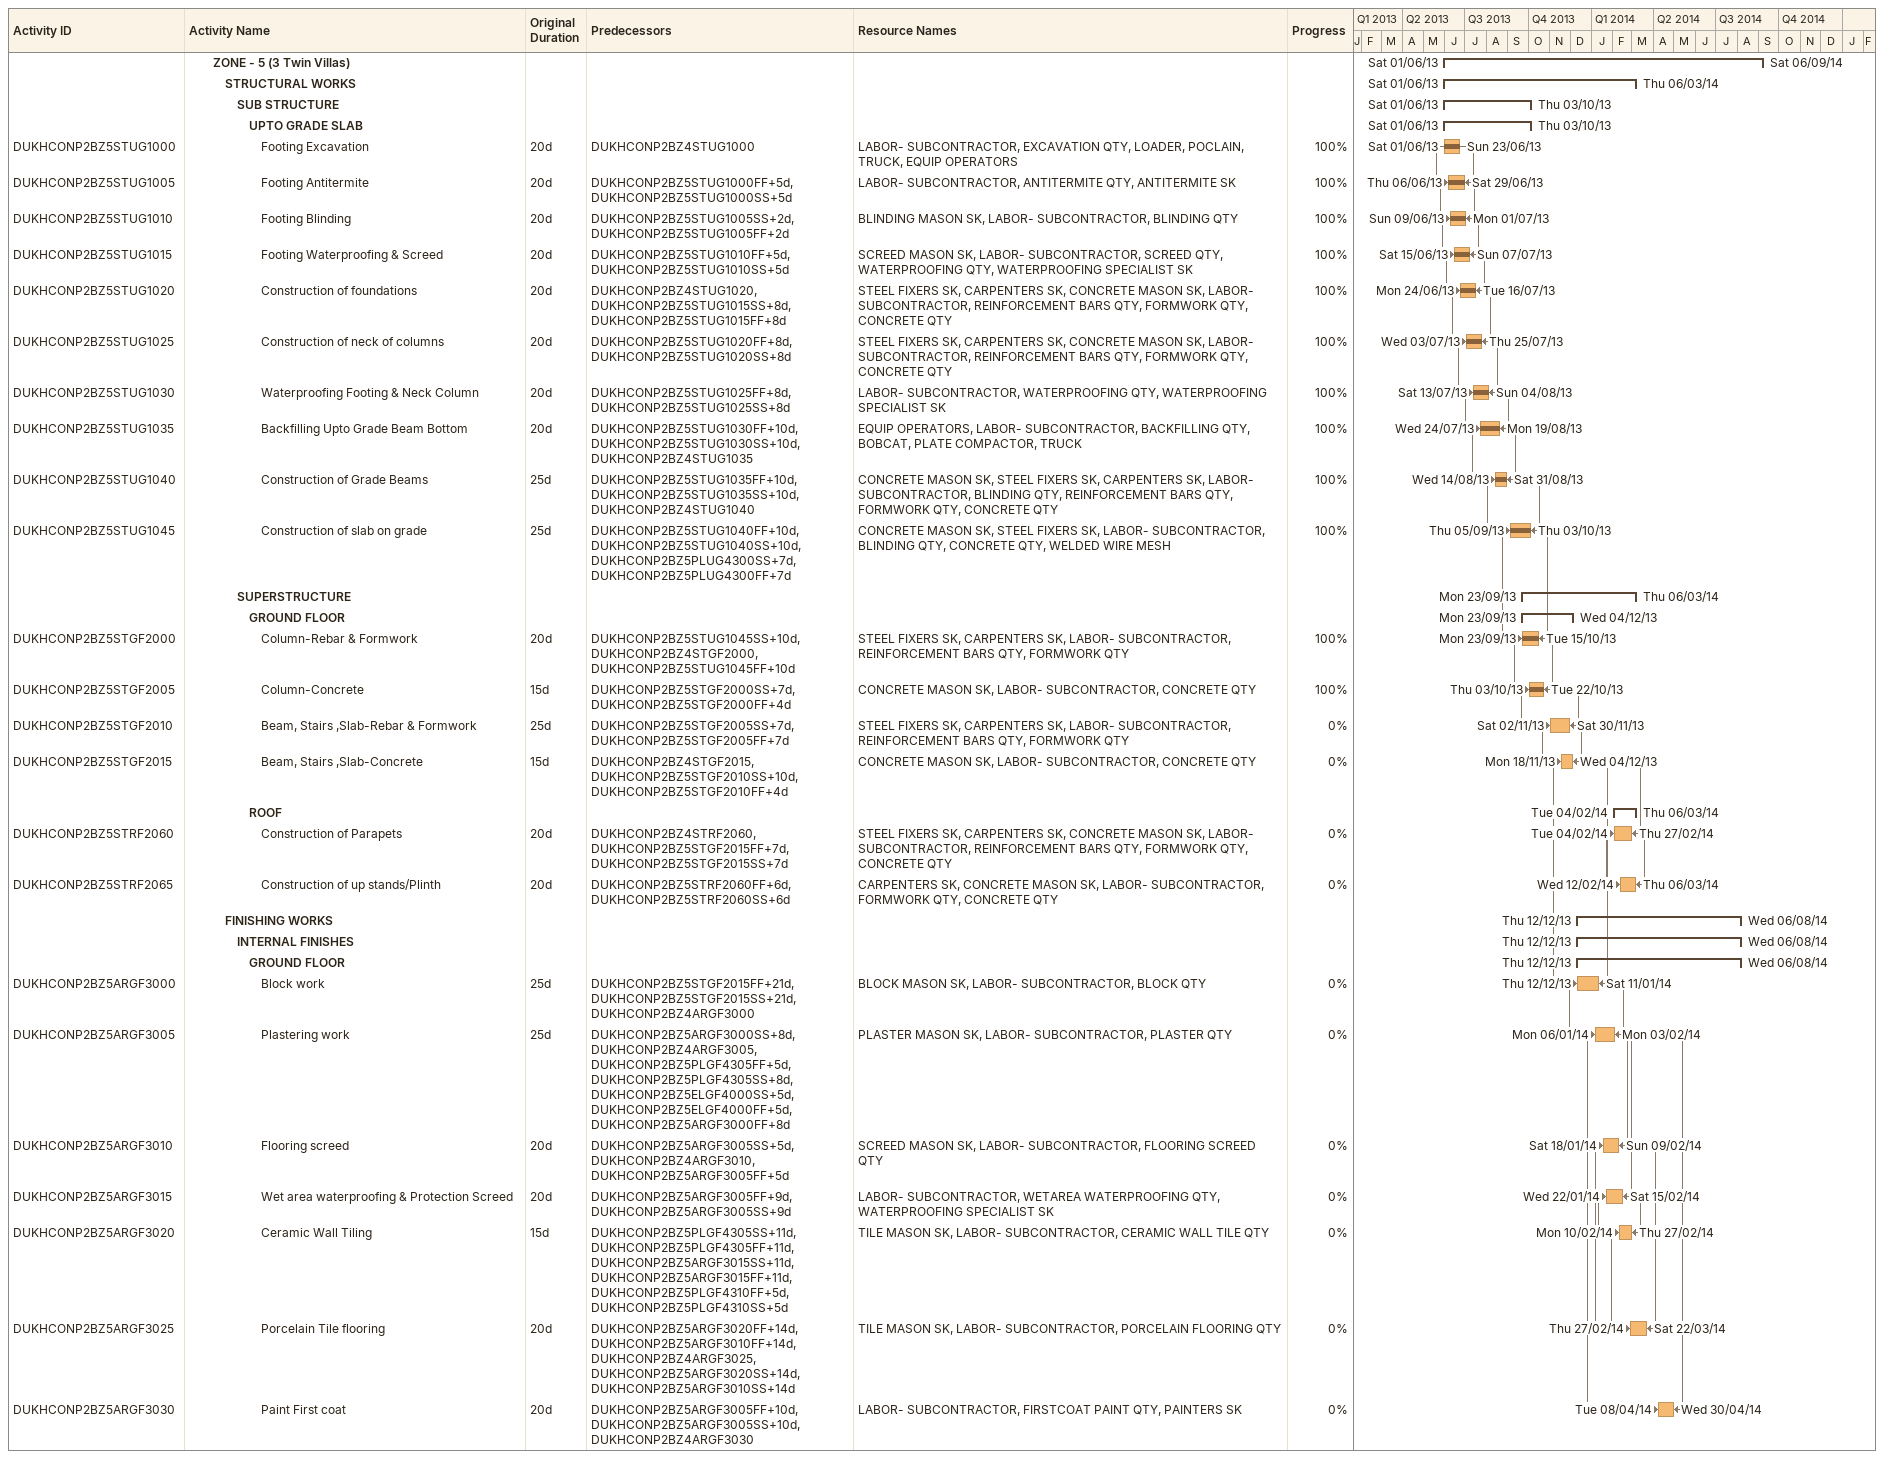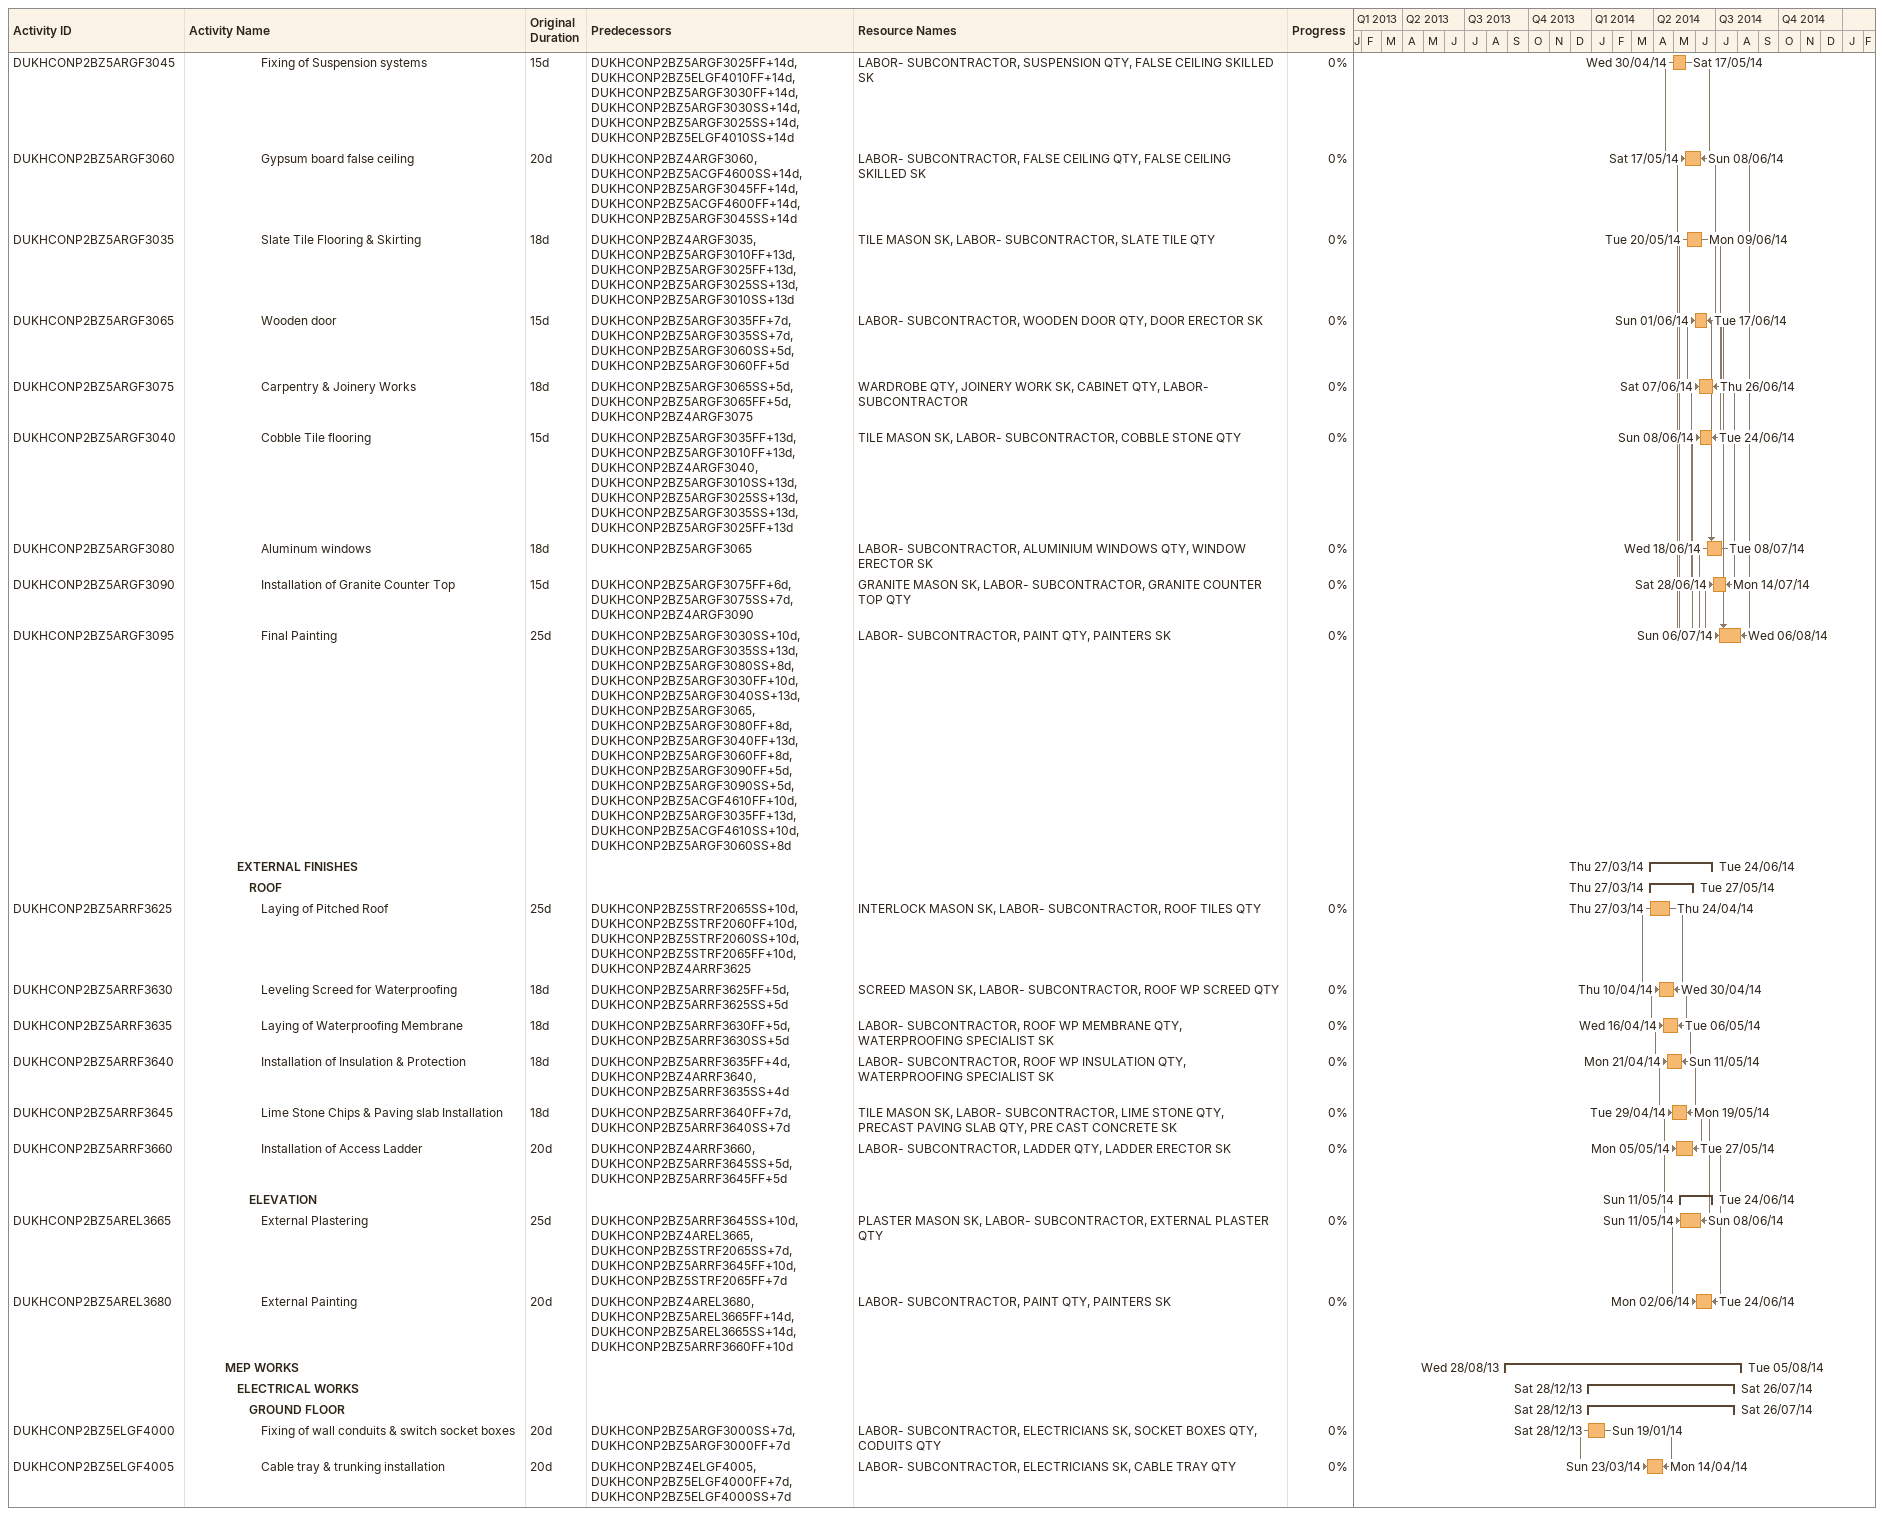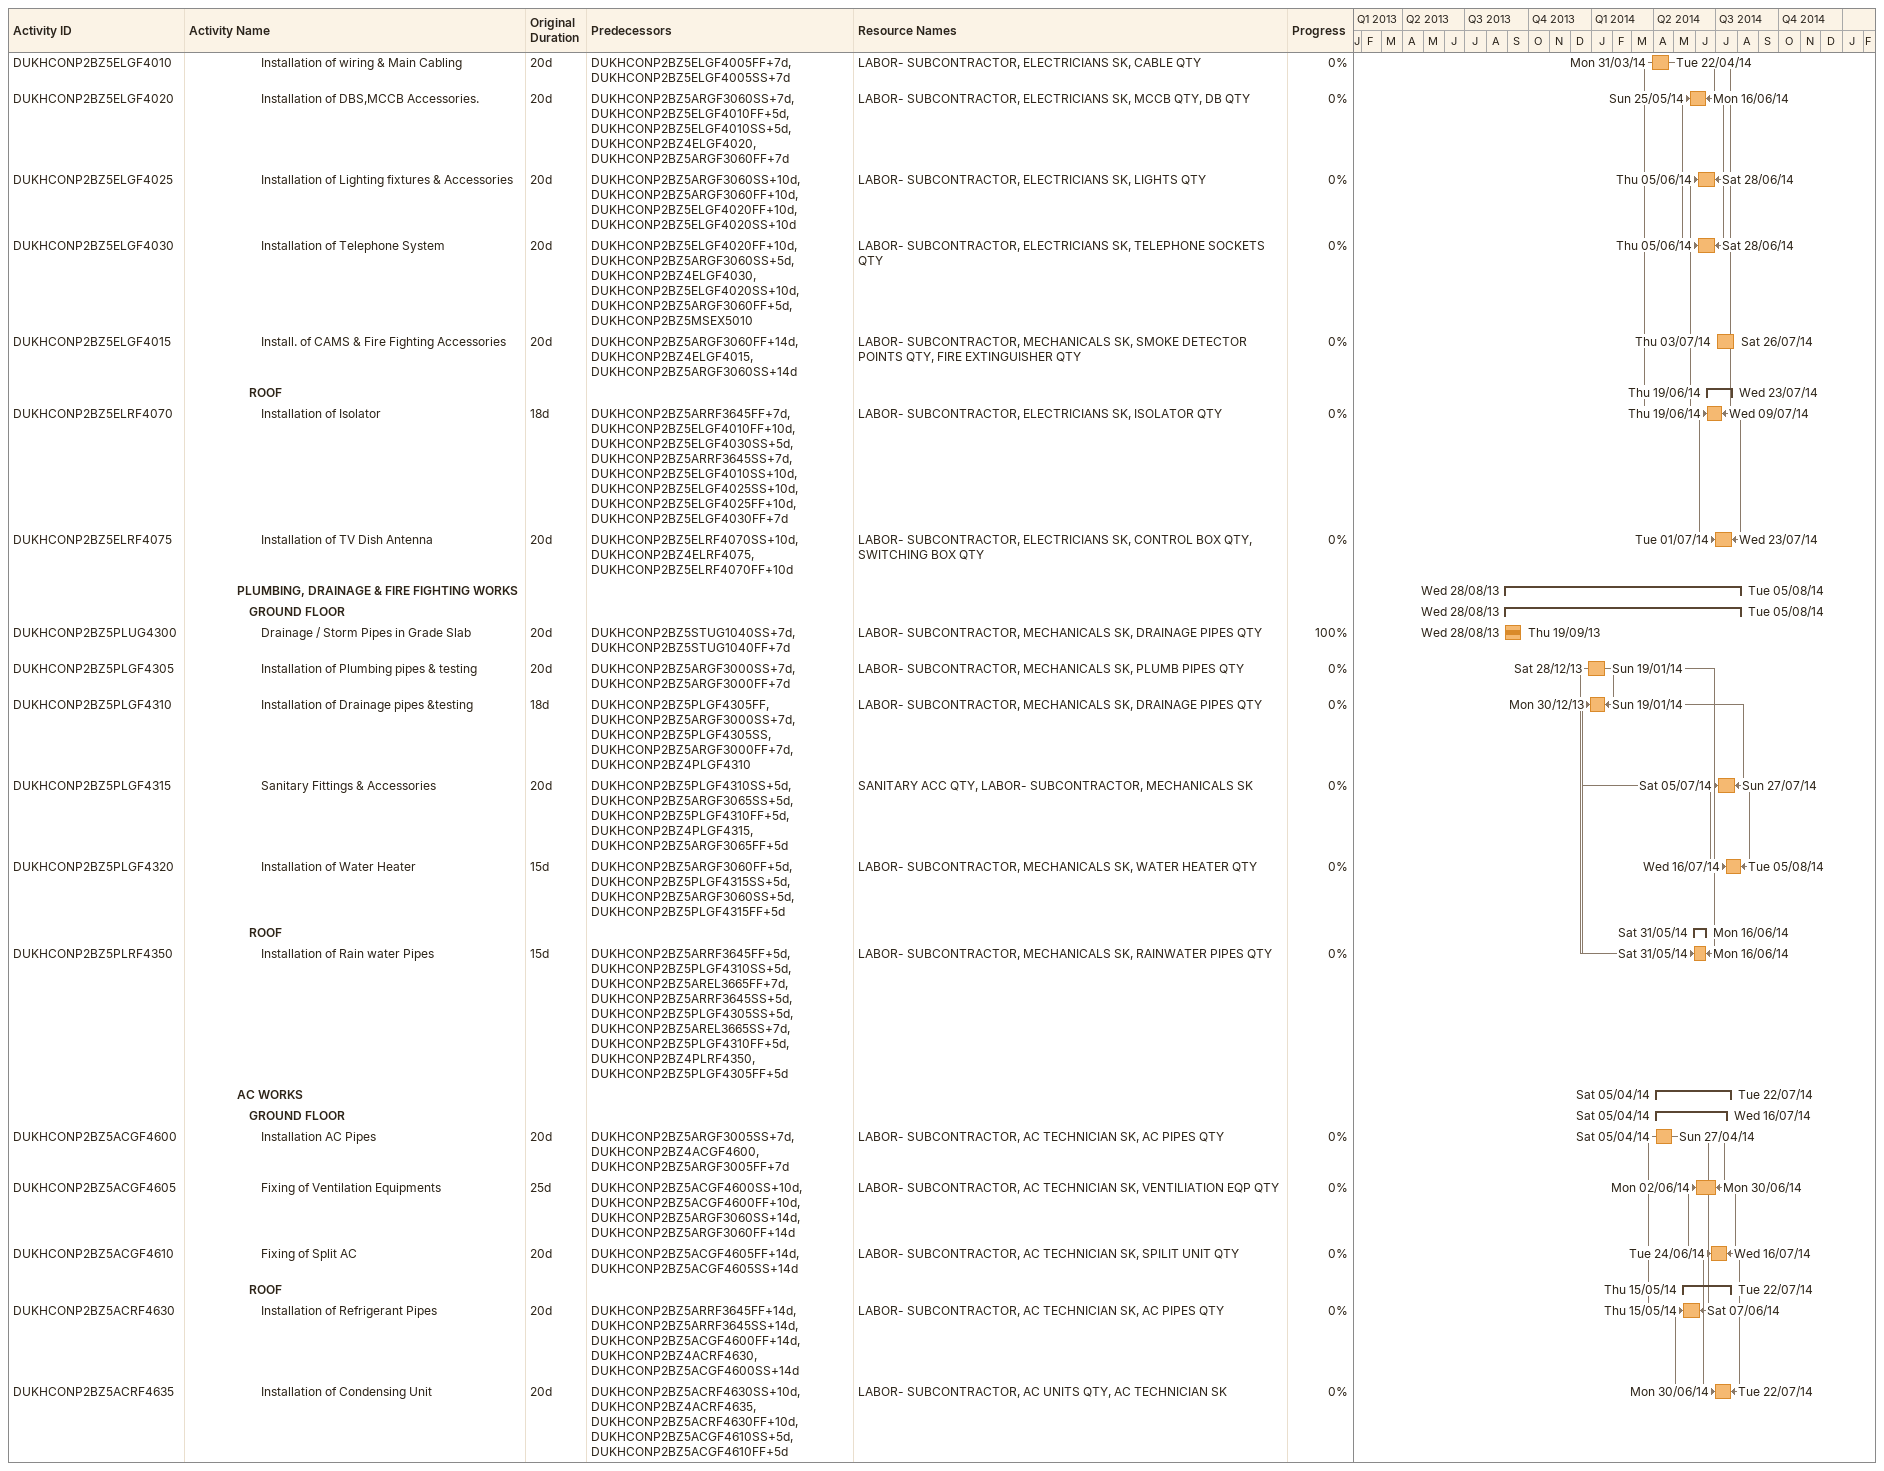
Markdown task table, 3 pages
| ID | Level | Task | Original duration | Start | Finish | Predecessors | Resources | % complete |
|---|---|---|---|---|---|---|---|---|
|  | 3 | **ZONE - 5 (3 Twin Villas)** |  | 2013-06-01 | 2014-09-06 |  |  |  |
|  | 4 | **STRUCTURAL WORKS** |  | 2013-06-01 | 2014-03-06 |  |  |  |
|  | 5 | **SUB STRUCTURE** |  | 2013-06-01 | 2013-10-03 |  |  |  |
|  | 6 | **UPTO GRADE SLAB** |  | 2013-06-01 | 2013-10-03 |  |  |  |
| DUKHCONP2BZ5STUG1000 | 7 | Footing Excavation | 20d | 2013-06-01 | 2013-06-23 | DUKHCONP2BZ4STUG1000 | LABOR- SUBCONTRACTOR, EXCAVATION QTY, LOADER, POCLAIN, TRUCK, EQUIP OPERATORS | 100 |
| DUKHCONP2BZ5STUG1005 | 7 | Footing Antitermite | 20d | 2013-06-06 | 2013-06-29 | DUKHCONP2BZ5STUG1000FF+5d, DUKHCONP2BZ5STUG1000SS+5d | LABOR- SUBCONTRACTOR, ANTITERMITE QTY, ANTITERMITE SK | 100 |
| DUKHCONP2BZ5STUG1010 | 7 | Footing Blinding | 20d | 2013-06-09 | 2013-07-01 | DUKHCONP2BZ5STUG1005SS+2d, DUKHCONP2BZ5STUG1005FF+2d | BLINDING MASON SK, LABOR- SUBCONTRACTOR, BLINDING QTY | 100 |
| DUKHCONP2BZ5STUG1015 | 7 | Footing Waterproofing & Screed | 20d | 2013-06-15 | 2013-07-07 | DUKHCONP2BZ5STUG1010FF+5d, DUKHCONP2BZ5STUG1010SS+5d | SCREED MASON SK, LABOR- SUBCONTRACTOR, SCREED QTY, WATERPROOFING QTY, WATERPROOFING SPECIALIST SK | 100 |
| DUKHCONP2BZ5STUG1020 | 7 | Construction of foundations | 20d | 2013-06-24 | 2013-07-16 | DUKHCONP2BZ4STUG1020, DUKHCONP2BZ5STUG1015SS+8d, DUKHCONP2BZ5STUG1015FF+8d | STEEL FIXERS SK, CARPENTERS SK, CONCRETE MASON SK, LABOR- SUBCONTRACTOR, REINFORCEMENT BARS QTY, FORMWORK QTY, CONCRETE QTY | 100 |
| DUKHCONP2BZ5STUG1025 | 7 | Construction of neck of columns | 20d | 2013-07-03 | 2013-07-25 | DUKHCONP2BZ5STUG1020FF+8d, DUKHCONP2BZ5STUG1020SS+8d | STEEL FIXERS SK, CARPENTERS SK, CONCRETE MASON SK, LABOR- SUBCONTRACTOR, REINFORCEMENT BARS QTY, FORMWORK QTY, CONCRETE QTY | 100 |
| DUKHCONP2BZ5STUG1030 | 7 | Waterproofing Footing & Neck Column | 20d | 2013-07-13 | 2013-08-04 | DUKHCONP2BZ5STUG1025FF+8d, DUKHCONP2BZ5STUG1025SS+8d | LABOR- SUBCONTRACTOR, WATERPROOFING QTY, WATERPROOFING SPECIALIST SK | 100 |
| DUKHCONP2BZ5STUG1035 | 7 | Backfilling Upto Grade Beam Bottom | 20d | 2013-07-24 | 2013-08-19 | DUKHCONP2BZ5STUG1030FF+10d, DUKHCONP2BZ5STUG1030SS+10d, DUKHCONP2BZ4STUG1035 | EQUIP OPERATORS, LABOR- SUBCONTRACTOR, BACKFILLING QTY, BOBCAT, PLATE COMPACTOR, TRUCK | 100 |
| DUKHCONP2BZ5STUG1040 | 7 | Construction of Grade Beams | 25d | 2013-08-14 | 2013-08-31 | DUKHCONP2BZ5STUG1035FF+10d, DUKHCONP2BZ5STUG1035SS+10d, DUKHCONP2BZ4STUG1040 | CONCRETE MASON SK, STEEL FIXERS SK, CARPENTERS SK, LABOR- SUBCONTRACTOR, BLINDING QTY, REINFORCEMENT BARS QTY, FORMWORK QTY, CONCRETE QTY | 100 |
| DUKHCONP2BZ5STUG1045 | 7 | Construction of slab on grade | 25d | 2013-09-05 | 2013-10-03 | DUKHCONP2BZ5STUG1040FF+10d, DUKHCONP2BZ5STUG1040SS+10d, DUKHCONP2BZ5PLUG4300SS+7d, DUKHCONP2BZ5PLUG4300FF+7d | CONCRETE MASON SK, STEEL FIXERS SK, LABOR- SUBCONTRACTOR, BLINDING QTY, CONCRETE QTY, WELDED WIRE MESH | 100 |
|  | 5 | **SUPERSTRUCTURE** |  | 2013-09-23 | 2014-03-06 |  |  |  |
|  | 6 | **GROUND FLOOR** |  | 2013-09-23 | 2013-12-04 |  |  |  |
| DUKHCONP2BZ5STGF2000 | 7 | Column-Rebar & Formwork | 20d | 2013-09-23 | 2013-10-15 | DUKHCONP2BZ5STUG1045SS+10d, DUKHCONP2BZ4STGF2000, DUKHCONP2BZ5STUG1045FF+10d | STEEL FIXERS SK, CARPENTERS SK, LABOR- SUBCONTRACTOR, REINFORCEMENT BARS QTY, FORMWORK QTY | 100 |
| DUKHCONP2BZ5STGF2005 | 7 | Column-Concrete | 15d | 2013-10-03 | 2013-10-22 | DUKHCONP2BZ5STGF2000SS+7d, DUKHCONP2BZ5STGF2000FF+4d | CONCRETE MASON SK, LABOR- SUBCONTRACTOR, CONCRETE QTY | 100 |
| DUKHCONP2BZ5STGF2010 | 7 | Beam, Stairs ,Slab-Rebar & Formwork | 25d | 2013-11-02 | 2013-11-30 | DUKHCONP2BZ5STGF2005SS+7d, DUKHCONP2BZ5STGF2005FF+7d | STEEL FIXERS SK, CARPENTERS SK, LABOR- SUBCONTRACTOR, REINFORCEMENT BARS QTY, FORMWORK QTY | 0 |
| DUKHCONP2BZ5STGF2015 | 7 | Beam, Stairs ,Slab-Concrete | 15d | 2013-11-18 | 2013-12-04 | DUKHCONP2BZ4STGF2015, DUKHCONP2BZ5STGF2010SS+10d, DUKHCONP2BZ5STGF2010FF+4d | CONCRETE MASON SK, LABOR- SUBCONTRACTOR, CONCRETE QTY | 0 |
|  | 6 | **ROOF** |  | 2014-02-04 | 2014-03-06 |  |  |  |
| DUKHCONP2BZ5STRF2060 | 7 | Construction of Parapets | 20d | 2014-02-04 | 2014-02-27 | DUKHCONP2BZ4STRF2060, DUKHCONP2BZ5STGF2015FF+7d, DUKHCONP2BZ5STGF2015SS+7d | STEEL FIXERS SK, CARPENTERS SK, CONCRETE MASON SK, LABOR- SUBCONTRACTOR, REINFORCEMENT BARS QTY, FORMWORK QTY, CONCRETE QTY | 0 |
| DUKHCONP2BZ5STRF2065 | 7 | Construction of up stands/Plinth | 20d | 2014-02-12 | 2014-03-06 | DUKHCONP2BZ5STRF2060FF+6d, DUKHCONP2BZ5STRF2060SS+6d | CARPENTERS SK, CONCRETE MASON SK, LABOR- SUBCONTRACTOR, FORMWORK QTY, CONCRETE QTY | 0 |
|  | 4 | **FINISHING WORKS** |  | 2013-12-12 | 2014-08-06 |  |  |  |
|  | 5 | **INTERNAL FINISHES** |  | 2013-12-12 | 2014-08-06 |  |  |  |
|  | 6 | **GROUND FLOOR** |  | 2013-12-12 | 2014-08-06 |  |  |  |
| DUKHCONP2BZ5ARGF3000 | 7 | Block work | 25d | 2013-12-12 | 2014-01-11 | DUKHCONP2BZ5STGF2015FF+21d, DUKHCONP2BZ5STGF2015SS+21d, DUKHCONP2BZ4ARGF3000 | BLOCK MASON SK, LABOR- SUBCONTRACTOR, BLOCK QTY | 0 |
| DUKHCONP2BZ5ARGF3005 | 7 | Plastering work | 25d | 2014-01-06 | 2014-02-03 | DUKHCONP2BZ5ARGF3000SS+8d, DUKHCONP2BZ4ARGF3005, DUKHCONP2BZ5PLGF4305FF+5d, DUKHCONP2BZ5PLGF4305SS+8d, DUKHCONP2BZ5ELGF4000SS+5d, DUKHCONP2BZ5ELGF4000FF+5d, DUKHCONP2BZ5ARGF3000FF+8d | PLASTER MASON SK, LABOR- SUBCONTRACTOR, PLASTER QTY | 0 |
| DUKHCONP2BZ5ARGF3010 | 7 | Flooring screed | 20d | 2014-01-18 | 2014-02-09 | DUKHCONP2BZ5ARGF3005SS+5d, DUKHCONP2BZ4ARGF3010, DUKHCONP2BZ5ARGF3005FF+5d | SCREED MASON SK, LABOR- SUBCONTRACTOR, FLOORING SCREED QTY | 0 |
| DUKHCONP2BZ5ARGF3015 | 7 | Wet area waterproofing & Protection Screed | 20d | 2014-01-22 | 2014-02-15 | DUKHCONP2BZ5ARGF3005FF+9d, DUKHCONP2BZ5ARGF3005SS+9d | LABOR- SUBCONTRACTOR, WETAREA WATERPROOFING QTY, WATERPROOFING SPECIALIST SK | 0 |
| DUKHCONP2BZ5ARGF3020 | 7 | Ceramic Wall Tiling | 15d | 2014-02-10 | 2014-02-27 | DUKHCONP2BZ5PLGF4305SS+11d, DUKHCONP2BZ5PLGF4305FF+11d, DUKHCONP2BZ5ARGF3015SS+11d, DUKHCONP2BZ5ARGF3015FF+11d, DUKHCONP2BZ5PLGF4310FF+5d, DUKHCONP2BZ5PLGF4310SS+5d | TILE MASON SK, LABOR- SUBCONTRACTOR, CERAMIC WALL TILE QTY | 0 |
| DUKHCONP2BZ5ARGF3025 | 7 | Porcelain Tile flooring | 20d | 2014-02-27 | 2014-03-22 | DUKHCONP2BZ5ARGF3020FF+14d, DUKHCONP2BZ5ARGF3010FF+14d, DUKHCONP2BZ4ARGF3025, DUKHCONP2BZ5ARGF3020SS+14d, DUKHCONP2BZ5ARGF3010SS+14d | TILE MASON SK, LABOR- SUBCONTRACTOR, PORCELAIN FLOORING QTY | 0 |
| DUKHCONP2BZ5ARGF3030 | 7 | Paint First coat | 20d | 2014-04-08 | 2014-04-30 | DUKHCONP2BZ5ARGF3005FF+10d, DUKHCONP2BZ5ARGF3005SS+10d, DUKHCONP2BZ4ARGF3030 | LABOR- SUBCONTRACTOR, FIRSTCOAT PAINT QTY, PAINTERS SK | 0 |
| DUKHCONP2BZ5ARGF3045 | 7 | Fixing of Suspension systems | 15d | 2014-04-30 | 2014-05-17 | DUKHCONP2BZ5ARGF3025FF+14d, DUKHCONP2BZ5ELGF4010FF+14d, DUKHCONP2BZ5ARGF3030FF+14d, DUKHCONP2BZ5ARGF3030SS+14d, DUKHCONP2BZ5ARGF3025SS+14d, DUKHCONP2BZ5ELGF4010SS+14d | LABOR- SUBCONTRACTOR, SUSPENSION QTY, FALSE CEILING SKILLED SK | 0 |
| DUKHCONP2BZ5ARGF3060 | 7 | Gypsum board false ceiling | 20d | 2014-05-17 | 2014-06-08 | DUKHCONP2BZ4ARGF3060, DUKHCONP2BZ5ACGF4600SS+14d, DUKHCONP2BZ5ARGF3045FF+14d, DUKHCONP2BZ5ACGF4600FF+14d, DUKHCONP2BZ5ARGF3045SS+14d | LABOR- SUBCONTRACTOR, FALSE CEILING QTY, FALSE CEILING SKILLED SK | 0 |
| DUKHCONP2BZ5ARGF3035 | 7 | Slate Tile Flooring & Skirting | 18d | 2014-05-20 | 2014-06-09 | DUKHCONP2BZ4ARGF3035, DUKHCONP2BZ5ARGF3010FF+13d, DUKHCONP2BZ5ARGF3025FF+13d, DUKHCONP2BZ5ARGF3025SS+13d, DUKHCONP2BZ5ARGF3010SS+13d | TILE MASON SK, LABOR- SUBCONTRACTOR, SLATE TILE QTY | 0 |
| DUKHCONP2BZ5ARGF3065 | 7 | Wooden door | 15d | 2014-06-01 | 2014-06-17 | DUKHCONP2BZ5ARGF3035FF+7d, DUKHCONP2BZ5ARGF3035SS+7d, DUKHCONP2BZ5ARGF3060SS+5d, DUKHCONP2BZ5ARGF3060FF+5d | LABOR- SUBCONTRACTOR, WOODEN DOOR QTY, DOOR ERECTOR SK | 0 |
| DUKHCONP2BZ5ARGF3075 | 7 | Carpentry & Joinery Works | 18d | 2014-06-07 | 2014-06-26 | DUKHCONP2BZ5ARGF3065SS+5d, DUKHCONP2BZ5ARGF3065FF+5d, DUKHCONP2BZ4ARGF3075 | WARDROBE QTY, JOINERY WORK SK, CABINET QTY, LABOR- SUBCONTRACTOR | 0 |
| DUKHCONP2BZ5ARGF3040 | 7 | Cobble Tile flooring | 15d | 2014-06-08 | 2014-06-24 | DUKHCONP2BZ5ARGF3035FF+13d, DUKHCONP2BZ5ARGF3010FF+13d, DUKHCONP2BZ4ARGF3040, DUKHCONP2BZ5ARGF3010SS+13d, DUKHCONP2BZ5ARGF3025SS+13d, DUKHCONP2BZ5ARGF3035SS+13d, DUKHCONP2BZ5ARGF3025FF+13d | TILE MASON SK, LABOR- SUBCONTRACTOR, COBBLE STONE QTY | 0 |
| DUKHCONP2BZ5ARGF3080 | 7 | Aluminum windows | 18d | 2014-06-18 | 2014-07-08 | DUKHCONP2BZ5ARGF3065 | LABOR- SUBCONTRACTOR, ALUMINIUM WINDOWS QTY, WINDOW ERECTOR SK | 0 |
| DUKHCONP2BZ5ARGF3090 | 7 | Installation of Granite Counter Top | 15d | 2014-06-28 | 2014-07-14 | DUKHCONP2BZ5ARGF3075FF+6d, DUKHCONP2BZ5ARGF3075SS+7d, DUKHCONP2BZ4ARGF3090 | GRANITE MASON SK, LABOR- SUBCONTRACTOR, GRANITE COUNTER TOP QTY | 0 |
| DUKHCONP2BZ5ARGF3095 | 7 | Final Painting | 25d | 2014-07-06 | 2014-08-06 | DUKHCONP2BZ5ARGF3030SS+10d, DUKHCONP2BZ5ARGF3035SS+13d, DUKHCONP2BZ5ARGF3080SS+8d, DUKHCONP2BZ5ARGF3030FF+10d, DUKHCONP2BZ5ARGF3040SS+13d, DUKHCONP2BZ5ARGF3065, DUKHCONP2BZ5ARGF3080FF+8d, DUKHCONP2BZ5ARGF3040FF+13d, DUKHCONP2BZ5ARGF3060FF+8d, DUKHCONP2BZ5ARGF3090FF+5d, DUKHCONP2BZ5ARGF3090SS+5d, DUKHCONP2BZ5ACGF4610FF+10d, DUKHCONP2BZ5ARGF3035FF+13d, DUKHCONP2BZ5ACGF4610SS+10d, DUKHCONP2BZ5ARGF3060SS+8d | LABOR- SUBCONTRACTOR, PAINT QTY, PAINTERS SK | 0 |
|  | 5 | **EXTERNAL FINISHES** |  | 2014-03-27 | 2014-06-24 |  |  |  |
|  | 6 | **ROOF** |  | 2014-03-27 | 2014-05-27 |  |  |  |
| DUKHCONP2BZ5ARRF3625 | 7 | Laying of Pitched Roof | 25d | 2014-03-27 | 2014-04-24 | DUKHCONP2BZ5STRF2065SS+10d, DUKHCONP2BZ5STRF2060FF+10d, DUKHCONP2BZ5STRF2060SS+10d, DUKHCONP2BZ5STRF2065FF+10d, DUKHCONP2BZ4ARRF3625 | INTERLOCK MASON SK, LABOR- SUBCONTRACTOR, ROOF TILES QTY | 0 |
| DUKHCONP2BZ5ARRF3630 | 7 | Leveling Screed for Waterproofing | 18d | 2014-04-10 | 2014-04-30 | DUKHCONP2BZ5ARRF3625FF+5d, DUKHCONP2BZ5ARRF3625SS+5d | SCREED MASON SK, LABOR- SUBCONTRACTOR, ROOF WP SCREED QTY | 0 |
| DUKHCONP2BZ5ARRF3635 | 7 | Laying of Waterproofing Membrane | 18d | 2014-04-16 | 2014-05-06 | DUKHCONP2BZ5ARRF3630FF+5d, DUKHCONP2BZ5ARRF3630SS+5d | LABOR- SUBCONTRACTOR, ROOF WP MEMBRANE QTY, WATERPROOFING SPECIALIST SK | 0 |
| DUKHCONP2BZ5ARRF3640 | 7 | Installation of Insulation & Protection | 18d | 2014-04-21 | 2014-05-11 | DUKHCONP2BZ5ARRF3635FF+4d, DUKHCONP2BZ4ARRF3640, DUKHCONP2BZ5ARRF3635SS+4d | LABOR- SUBCONTRACTOR, ROOF WP INSULATION QTY, WATERPROOFING SPECIALIST SK | 0 |
| DUKHCONP2BZ5ARRF3645 | 7 | Lime Stone Chips & Paving slab Installation | 18d | 2014-04-29 | 2014-05-19 | DUKHCONP2BZ5ARRF3640FF+7d, DUKHCONP2BZ5ARRF3640SS+7d | TILE MASON SK, LABOR- SUBCONTRACTOR, LIME STONE QTY, PRECAST PAVING SLAB QTY, PRE CAST CONCRETE SK | 0 |
| DUKHCONP2BZ5ARRF3660 | 7 | Installation of Access Ladder | 20d | 2014-05-05 | 2014-05-27 | DUKHCONP2BZ4ARRF3660, DUKHCONP2BZ5ARRF3645SS+5d, DUKHCONP2BZ5ARRF3645FF+5d | LABOR- SUBCONTRACTOR, LADDER QTY, LADDER ERECTOR SK | 0 |
|  | 6 | **ELEVATION** |  | 2014-05-11 | 2014-06-24 |  |  |  |
| DUKHCONP2BZ5AREL3665 | 7 | External Plastering | 25d | 2014-05-11 | 2014-06-08 | DUKHCONP2BZ5ARRF3645SS+10d, DUKHCONP2BZ4AREL3665, DUKHCONP2BZ5STRF2065SS+7d, DUKHCONP2BZ5ARRF3645FF+10d, DUKHCONP2BZ5STRF2065FF+7d | PLASTER MASON SK, LABOR- SUBCONTRACTOR, EXTERNAL PLASTER QTY | 0 |
| DUKHCONP2BZ5AREL3680 | 7 | External Painting | 20d | 2014-06-02 | 2014-06-24 | DUKHCONP2BZ4AREL3680, DUKHCONP2BZ5AREL3665FF+14d, DUKHCONP2BZ5AREL3665SS+14d, DUKHCONP2BZ5ARRF3660FF+10d | LABOR- SUBCONTRACTOR, PAINT QTY, PAINTERS SK | 0 |
|  | 4 | **MEP WORKS** |  | 2013-08-28 | 2014-08-05 |  |  |  |
|  | 5 | **ELECTRICAL WORKS** |  | 2013-12-28 | 2014-07-26 |  |  |  |
|  | 6 | **GROUND FLOOR** |  | 2013-12-28 | 2014-07-26 |  |  |  |
| DUKHCONP2BZ5ELGF4000 | 7 | Fixing of wall conduits & switch socket boxes | 20d | 2013-12-28 | 2014-01-19 | DUKHCONP2BZ5ARGF3000SS+7d, DUKHCONP2BZ5ARGF3000FF+7d | LABOR- SUBCONTRACTOR, ELECTRICIANS SK, SOCKET BOXES QTY, CODUITS QTY | 0 |
| DUKHCONP2BZ5ELGF4005 | 7 | Cable tray & trunking installation | 20d | 2014-03-23 | 2014-04-14 | DUKHCONP2BZ4ELGF4005, DUKHCONP2BZ5ELGF4000FF+7d, DUKHCONP2BZ5ELGF4000SS+7d | LABOR- SUBCONTRACTOR, ELECTRICIANS SK, CABLE TRAY QTY | 0 |
| DUKHCONP2BZ5ELGF4010 | 7 | Installation of wiring & Main Cabling | 20d | 2014-03-31 | 2014-04-22 | DUKHCONP2BZ5ELGF4005FF+7d, DUKHCONP2BZ5ELGF4005SS+7d | LABOR- SUBCONTRACTOR, ELECTRICIANS SK, CABLE QTY | 0 |
| DUKHCONP2BZ5ELGF4020 | 7 | Installation of DBS,MCCB Accessories. | 20d | 2014-05-25 | 2014-06-16 | DUKHCONP2BZ5ARGF3060SS+7d, DUKHCONP2BZ5ELGF4010FF+5d, DUKHCONP2BZ5ELGF4010SS+5d, DUKHCONP2BZ4ELGF4020, DUKHCONP2BZ5ARGF3060FF+7d | LABOR- SUBCONTRACTOR, ELECTRICIANS SK, MCCB QTY, DB QTY | 0 |
| DUKHCONP2BZ5ELGF4025 | 7 | Installation of Lighting fixtures & Accessories | 20d | 2014-06-05 | 2014-06-28 | DUKHCONP2BZ5ARGF3060SS+10d, DUKHCONP2BZ5ARGF3060FF+10d, DUKHCONP2BZ5ELGF4020FF+10d, DUKHCONP2BZ5ELGF4020SS+10d | LABOR- SUBCONTRACTOR, ELECTRICIANS SK, LIGHTS QTY | 0 |
| DUKHCONP2BZ5ELGF4030 | 7 | Installation of Telephone System | 20d | 2014-06-05 | 2014-06-28 | DUKHCONP2BZ5ELGF4020FF+10d, DUKHCONP2BZ5ARGF3060SS+5d, DUKHCONP2BZ4ELGF4030, DUKHCONP2BZ5ELGF4020SS+10d, DUKHCONP2BZ5ARGF3060FF+5d, DUKHCONP2BZ5MSEX5010 | LABOR- SUBCONTRACTOR, ELECTRICIANS SK, TELEPHONE SOCKETS QTY | 0 |
| DUKHCONP2BZ5ELGF4015 | 7 | Install. of CAMS & Fire Fighting Accessories | 20d | 2014-07-03 | 2014-07-26 | DUKHCONP2BZ5ARGF3060FF+14d, DUKHCONP2BZ4ELGF4015, DUKHCONP2BZ5ARGF3060SS+14d | LABOR- SUBCONTRACTOR, MECHANICALS SK, SMOKE DETECTOR POINTS QTY, FIRE EXTINGUISHER QTY | 0 |
|  | 6 | **ROOF** |  | 2014-06-19 | 2014-07-23 |  |  |  |
| DUKHCONP2BZ5ELRF4070 | 7 | Installation of Isolator | 18d | 2014-06-19 | 2014-07-09 | DUKHCONP2BZ5ARRF3645FF+7d, DUKHCONP2BZ5ELGF4010FF+10d, DUKHCONP2BZ5ELGF4030SS+5d, DUKHCONP2BZ5ARRF3645SS+7d, DUKHCONP2BZ5ELGF4010SS+10d, DUKHCONP2BZ5ELGF4025SS+10d, DUKHCONP2BZ5ELGF4025FF+10d, DUKHCONP2BZ5ELGF4030FF+7d | LABOR- SUBCONTRACTOR, ELECTRICIANS SK, ISOLATOR QTY | 0 |
| DUKHCONP2BZ5ELRF4075 | 7 | Installation of TV Dish Antenna | 20d | 2014-07-01 | 2014-07-23 | DUKHCONP2BZ5ELRF4070SS+10d, DUKHCONP2BZ4ELRF4075, DUKHCONP2BZ5ELRF4070FF+10d | LABOR- SUBCONTRACTOR, ELECTRICIANS SK, CONTROL BOX QTY, SWITCHING BOX QTY | 0 |
|  | 5 | **PLUMBING, DRAINAGE & FIRE FIGHTING WORKS** |  | 2013-08-28 | 2014-08-05 |  |  |  |
|  | 6 | **GROUND FLOOR** |  | 2013-08-28 | 2014-08-05 |  |  |  |
| DUKHCONP2BZ5PLUG4300 | 7 | Drainage / Storm Pipes in Grade Slab | 20d | 2013-08-28 | 2013-09-19 | DUKHCONP2BZ5STUG1040SS+7d, DUKHCONP2BZ5STUG1040FF+7d | LABOR- SUBCONTRACTOR, MECHANICALS SK, DRAINAGE PIPES QTY | 100 |
| DUKHCONP2BZ5PLGF4305 | 7 | Installation of Plumbing pipes & testing | 20d | 2013-12-28 | 2014-01-19 | DUKHCONP2BZ5ARGF3000SS+7d, DUKHCONP2BZ5ARGF3000FF+7d | LABOR- SUBCONTRACTOR, MECHANICALS SK, PLUMB PIPES QTY | 0 |
| DUKHCONP2BZ5PLGF4310 | 7 | Installation of Drainage pipes &testing | 18d | 2013-12-30 | 2014-01-19 | DUKHCONP2BZ5PLGF4305FF, DUKHCONP2BZ5ARGF3000SS+7d, DUKHCONP2BZ5PLGF4305SS, DUKHCONP2BZ5ARGF3000FF+7d, DUKHCONP2BZ4PLGF4310 | LABOR- SUBCONTRACTOR, MECHANICALS SK, DRAINAGE PIPES QTY | 0 |
| DUKHCONP2BZ5PLGF4315 | 7 | Sanitary Fittings & Accessories | 20d | 2014-07-05 | 2014-07-27 | DUKHCONP2BZ5PLGF4310SS+5d, DUKHCONP2BZ5ARGF3065SS+5d, DUKHCONP2BZ5PLGF4310FF+5d, DUKHCONP2BZ4PLGF4315, DUKHCONP2BZ5ARGF3065FF+5d | SANITARY ACC QTY, LABOR- SUBCONTRACTOR, MECHANICALS SK | 0 |
| DUKHCONP2BZ5PLGF4320 | 7 | Installation of Water Heater | 15d | 2014-07-16 | 2014-08-05 | DUKHCONP2BZ5ARGF3060FF+5d, DUKHCONP2BZ5PLGF4315SS+5d, DUKHCONP2BZ5ARGF3060SS+5d, DUKHCONP2BZ5PLGF4315FF+5d | LABOR- SUBCONTRACTOR, MECHANICALS SK, WATER HEATER QTY | 0 |
|  | 6 | **ROOF** |  | 2014-05-31 | 2014-06-16 |  |  |  |
| DUKHCONP2BZ5PLRF4350 | 7 | Installation of Rain water Pipes | 15d | 2014-05-31 | 2014-06-16 | DUKHCONP2BZ5ARRF3645FF+5d, DUKHCONP2BZ5PLGF4310SS+5d, DUKHCONP2BZ5AREL3665FF+7d, DUKHCONP2BZ5ARRF3645SS+5d, DUKHCONP2BZ5PLGF4305SS+5d, DUKHCONP2BZ5AREL3665SS+7d, DUKHCONP2BZ5PLGF4310FF+5d, DUKHCONP2BZ4PLRF4350, DUKHCONP2BZ5PLGF4305FF+5d | LABOR- SUBCONTRACTOR, MECHANICALS SK, RAINWATER PIPES QTY | 0 |
|  | 5 | **AC WORKS** |  | 2014-04-05 | 2014-07-22 |  |  |  |
|  | 6 | **GROUND FLOOR** |  | 2014-04-05 | 2014-07-16 |  |  |  |
| DUKHCONP2BZ5ACGF4600 | 7 | Installation AC Pipes | 20d | 2014-04-05 | 2014-04-27 | DUKHCONP2BZ5ARGF3005SS+7d, DUKHCONP2BZ4ACGF4600, DUKHCONP2BZ5ARGF3005FF+7d | LABOR- SUBCONTRACTOR, AC TECHNICIAN SK, AC PIPES QTY | 0 |
| DUKHCONP2BZ5ACGF4605 | 7 | Fixing of Ventilation Equipments | 25d | 2014-06-02 | 2014-06-30 | DUKHCONP2BZ5ACGF4600SS+10d, DUKHCONP2BZ5ACGF4600FF+10d, DUKHCONP2BZ5ARGF3060SS+14d, DUKHCONP2BZ5ARGF3060FF+14d | LABOR- SUBCONTRACTOR, AC TECHNICIAN SK, VENTILIATION EQP QTY | 0 |
| DUKHCONP2BZ5ACGF4610 | 7 | Fixing of Split AC | 20d | 2014-06-24 | 2014-07-16 | DUKHCONP2BZ5ACGF4605FF+14d, DUKHCONP2BZ5ACGF4605SS+14d | LABOR- SUBCONTRACTOR, AC TECHNICIAN SK, SPILIT UNIT QTY | 0 |
|  | 6 | **ROOF** |  | 2014-05-15 | 2014-07-22 |  |  |  |
| DUKHCONP2BZ5ACRF4630 | 7 | Installation of Refrigerant Pipes | 20d | 2014-05-15 | 2014-06-07 | DUKHCONP2BZ5ARRF3645FF+14d, DUKHCONP2BZ5ARRF3645SS+14d, DUKHCONP2BZ5ACGF4600FF+14d, DUKHCONP2BZ4ACRF4630, DUKHCONP2BZ5ACGF4600SS+14d | LABOR- SUBCONTRACTOR, AC TECHNICIAN SK, AC PIPES QTY | 0 |
| DUKHCONP2BZ5ACRF4635 | 7 | Installation of Condensing Unit | 20d | 2014-06-30 | 2014-07-22 | DUKHCONP2BZ5ACRF4630SS+10d, DUKHCONP2BZ4ACRF4635, DUKHCONP2BZ5ACRF4630FF+10d, DUKHCONP2BZ5ACGF4610SS+5d, DUKHCONP2BZ5ACGF4610FF+5d | LABOR- SUBCONTRACTOR, AC UNITS QTY, AC TECHNICIAN SK | 0 |
